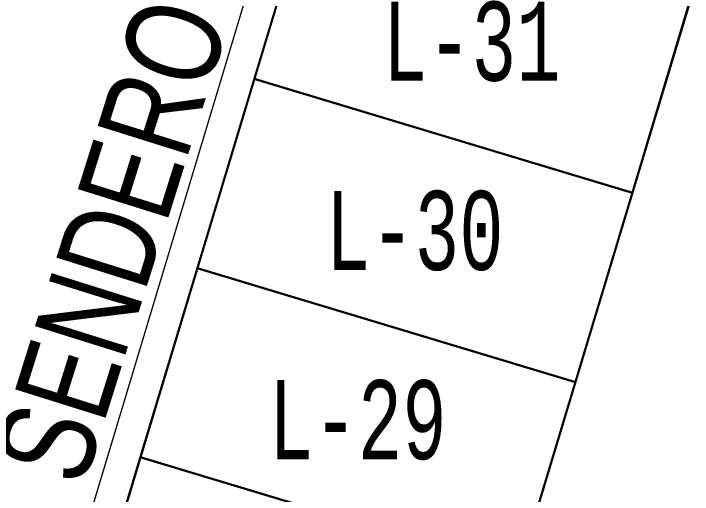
# Model space of a CAD drawing. Header units: millimetres. Extents: x 474016 to 477875, y 2288607 to 2292200.
# Drawn here: x 474412.06 to 474455.02, y 2289829.68 to 2289860.09 of the extents above; entities that cross this region are included whole.
import ezdxf
from ezdxf.enums import TextEntityAlignment as Align

# ---------------------------------------------------------------- set-up
doc = ezdxf.new("R2010")
doc.units = ezdxf.units.MM
doc.header["$LTSCALE"] = 50
doc.layers.add('BANQUETA', color=251, linetype='Continuous', lineweight=5)
doc.layers.add('vialidad', color=5, linetype='Continuous', lineweight=13)
doc.layers.add('CVL_LOTIF', color=1, linetype='Continuous')
doc.layers.add('MZ Y LT', color=7, linetype='Continuous', lineweight=13, true_color=0x0d2bf2)
doc.styles.add('MONOTXT4', font='MONOTXT4.shx', dxfattribs={"width": 0.55})
doc.styles.get("Standard").update_dxf_attribs({"font": 'arial.ttf'})

msp = doc.modelspace()

# ---------------------------------------------------------------- linework, layer by layer
at = {"layer": 'BANQUETA'}
msp.add_lwpolyline([(474592.669, 2289917.516), (474469.242, 2289993.484, 0.492323), (474466.278, 2289992.358), (474362.781, 2289648.761, 0.803844), (474369.603, 2289644.952), (474595.355, 2289899.332)], format="xyb", dxfattribs=at)
at = {"layer": 'CVL_LOTIF'}
msp.add_lwpolyline([(474456.125, 2289951.716), (474364.696, 2289648.184, 0.803844), (474368.107, 2289646.28), (474593.859, 2289900.659)], format="xyb", dxfattribs=at)
for points in [[(474456.125, 2289951.716), (474393.958, 2289745.329)], [(474456.125, 2289951.716), (474394.836, 2289748.246)], [(474480.063, 2289944.506), (474418.774, 2289741.036)], [(474427.283, 2289855.966), (474451.221, 2289848.755)], [(474423.678, 2289843.997), (474447.616, 2289836.786)], [(474420.073, 2289832.028), (474444.011, 2289824.818)]]:
    msp.add_lwpolyline(points, dxfattribs=at)
for points in [[(474454.826, 2289860.724), (474430.889, 2289867.935), (474427.283, 2289855.966), (474451.221, 2289848.755)], [(474451.221, 2289848.755), (474427.283, 2289855.966), (474423.678, 2289843.997), (474447.616, 2289836.786)], [(474423.678, 2289843.997), (474420.073, 2289832.028), (474444.011, 2289824.818), (474447.616, 2289836.786)], [(474444.011, 2289824.818), (474420.073, 2289832.028), (474416.468, 2289820.059), (474440.405, 2289812.849)]]:
    msp.add_lwpolyline(points, close=True, dxfattribs=at)

# ---------------------------------------------------------------- texts
at = {"layer": 'MZ Y LT', "lineweight": 13, "style": 'MONOTXT4', "width": 0.65}
for s, p in [('L-31', (474441.055, 2289858.345)), ('L-30', (474437.45, 2289846.376)), ('L-29', (474433.844, 2289834.407))]:
    msp.add_text(s, height=5, dxfattribs=at).set_placement(p, align=Align.MIDDLE)
at = {"layer": 'vialidad', "color": 5, "lineweight": 13, "width": 0.75}
msp.add_text('SENDERO  CEIBA ', height=6, rotation=72.5959, dxfattribs=at).set_placement((474421.871, 2289857.265), align=Align.MIDDLE)

doc.saveas('drawing.dxf')
